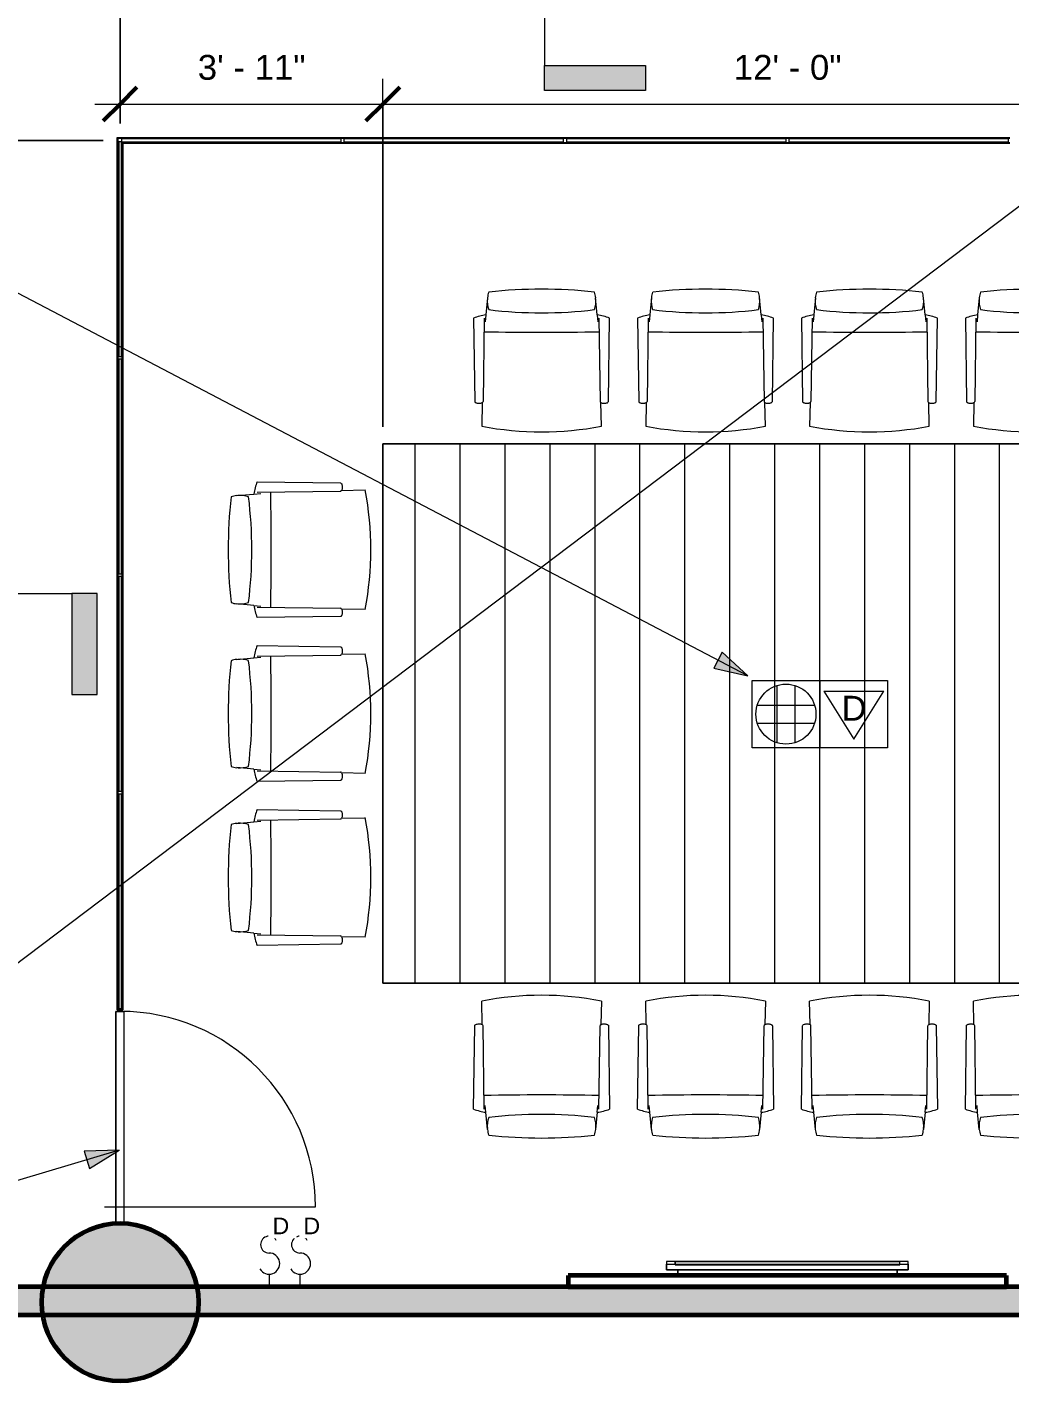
# Model space of a CAD drawing. Header units: inches. Extents: x 1756 to 10721, y -35 to 3002.
# Drawn here: x 1940.9 to 2115.8, y 1299.5 to 1540.4 of the extents above; entities that cross this region are included whole.
import ezdxf

# ---------------------------------------------------------------- set-up
doc = ezdxf.new("R2010")
doc.units = ezdxf.units.IN
doc.header["$MEASUREMENT"] = 0
doc.linetypes.add('Hidden 1_8_', pattern=[0.1875, 0.125, -0.0625])
for name, color, linetype, lineweight in [('A-ANNO-DIMS', 211, 'Continuous', 9), ('A-ANNO-DIMS-48', 211, 'Continuous', 9), ('A-ANNO-NOTE', 131, 'Continuous', 9), ('A-DETL-HDLN', 90, 'Hidden 1_8_', 9), ('A-DOOR', 31, 'Continuous', 18), ('A-GLAZ-CURT', 52, 'Continuous', 18), ('A-GLAZ-CWMG', 51, 'Continuous', 18), ('A-WALL', 113, 'Continuous', 18), ('A-WALL-PATT', 111, 'Continuous', 18), ('G-ANNO-SYMB', 111, 'Continuous', 9), ('G-ANNO-TEXT', 231, 'Continuous', 9), ('I-FURN', 30, 'Continuous', 9), ('I-WALL', 2, 'Continuous', 18), ('Q-CASE', 31, 'Continuous', 9)]:
    doc.layers.add(name, color=color, linetype=linetype, lineweight=lineweight)
doc.styles.add('Arial', font='arial.ttf', dxfattribs={"height": 4.425898})
doc.styles.add('Arial_1', font='arial.ttf', dxfattribs={"height": 2.950599})
doc.dimstyles.new('Linear_-_3_32__Arial', dxfattribs={"dimscale": 12, "dimtxt": 4.5, "dimasz": 0.5, "dimexe": 0.375, "dimexo": 0.25, "dimgap": 0.25, "dimtad": 1, "dimdec": 1, "dimrnd": 0.5, "dimzin": 1, "dimdsep": 46, "dimlunit": 4, "dimtxsty": 'Arial', "dimblk1": 'OBLIQUE', "dimblk2": 'OBLIQUE', "dimsah": 1, "dimcen": 0.09, "dimdle": 0.375, "dimazin": 0, "dimtfac": 1, "dimtdec": 4, "dimtix": 1, "dimtmove": 0, "dimatfit": 3, "dimfxl": 1, "dimtvp": 1, "dimtfill": 1, "dimfrac": 2, "dimtolj": 1, "dimtzin": 0, "dimarcsym": 2})
doc.dimstyles.new('Linear_-_3_32__Arial_1', dxfattribs={"dimscale": 12, "dimtxt": 4.5, "dimasz": 0.5, "dimexe": 0.375, "dimexo": 0.25, "dimgap": 0.25, "dimtad": 1, "dimdec": 1, "dimrnd": 0.5, "dimzin": 1, "dimdsep": 46, "dimlunit": 4, "dimtxsty": 'Arial', "dimblk1": 'OBLIQUE', "dimblk2": 'OBLIQUE', "dimsah": 1, "dimcen": 0.09, "dimdle": 0.375, "dimazin": 0, "dimtfac": 1, "dimtdec": 4, "dimtix": 1, "dimtmove": 0, "dimatfit": 3, "dimfxl": 1, "dimtvp": 1, "dimtfill": 1, "dimfrac": 2, "dimtolj": 1, "dimtzin": 0, "dimarcsym": 2})
doc.dimstyles.new('Linear_-_3_32__Arial_2', dxfattribs={"dimscale": 12, "dimtxt": 4.5, "dimasz": 0.5, "dimexe": 0.375, "dimexo": 0.25, "dimgap": 0.25, "dimtad": 1, "dimdec": 1, "dimrnd": 0.5, "dimzin": 1, "dimdsep": 46, "dimlunit": 4, "dimtxsty": 'Arial', "dimblk1": 'OBLIQUE', "dimblk2": 'OBLIQUE', "dimsah": 1, "dimcen": 0.09, "dimdle": 0.375, "dimazin": 0, "dimtfac": 1, "dimtdec": 4, "dimtix": 1, "dimtmove": 0, "dimatfit": 3, "dimfxl": 1, "dimtvp": 1, "dimtfill": 1, "dimfrac": 2, "dimtolj": 1, "dimtzin": 0, "dimarcsym": 2})

# ---------------------------------------------------------------- blocks, each defined once
blk = doc.blocks.new('Frameless Glass Panel - one-428253-Floor Plan')
at = {"layer": 'A-GLAZ-CURT'}
for p, q in [((19.54, 0.25), (-19.54, 0.25)), ((-19.54, 0.25), (-19.54, -0.25)), ((19.54, -0.25), (19.54, 0.25)), ((-19.54, -0.25), (19.54, -0.25))]:
    blk.add_line(p, q, dxfattribs=at)
at = {"layer": 'A-GLAZ-CURT', "lineweight": 9}
for p, q in [((-19.54, 0.25), (-19.54, 0.25)), ((19.54, 0.25), (19.54, 0.25)), ((-19.54, -0.25), (-19.54, -0.25)), ((19.54, -0.25), (19.54, -0.25))]:
    blk.add_line(p, q, dxfattribs=at)
blk = doc.blocks.new('Frameless Glass Panel - one-428302-Floor Plan')
at = {"layer": 'A-GLAZ-CURT'}
for p, q in [((19.09, 0.25), (-19.09, 0.25)), ((-19.09, 0.25), (-19.09, -0.25)), ((19.09, -0.25), (19.09, 0.25)), ((-19.09, -0.25), (19.09, -0.25))]:
    blk.add_line(p, q, dxfattribs=at)
at = {"layer": 'A-GLAZ-CURT', "lineweight": 9}
for p, q in [((-19.09, 0.25), (-19.09, 0.25)), ((19.09, 0.25), (19.09, 0.25)), ((-19.09, -0.25), (-19.09, -0.25)), ((19.09, -0.25), (19.09, -0.25))]:
    blk.add_line(p, q, dxfattribs=at)
blk = doc.blocks.new('Door - Frameless Glass Panel - one-428303-Floor Plan')
at = {"layer": 'A-DOOR'}
for p, q in [((-16, 2.75), (-16, -34.75)), ((-18.75, 0.75), (-18.75, 0.75)), ((-18.75, 0.75), (-18.75, -0.75)), ((-18.75, -0.75), (-18.75, 0.75)), ((18.75, 0.75), (-18.75, 0.75)), ((-18.75, 0.75), (18.75, 0.75)), ((-18.75, 0.75), (-18.75, 0.75)), ((-18.75, 0.75), (-18.75, -0.75)), ((-18.75, -0.75), (-18.75, 0.75)), ((18.75, 0.75), (-18.75, 0.75)), ((-18.75, 0.75), (18.75, 0.75)), ((18.75, 0.75), (18.75, -0.75)), ((18.75, -0.75), (18.75, 0.75)), ((18.75, 0.75), (18.75, 0.75)), ((18.75, 0.75), (18.75, -0.75)), ((18.75, -0.75), (18.75, 0.75)), ((18.75, 0.75), (18.75, 0.75)), ((-18.75, -0.75), (-18.75, -0.75)), ((-18.75, -0.75), (18.75, -0.75)), ((-18.75, -0.75), (18.75, -0.75)), ((-18.75, -0.75), (-18.75, -0.75)), ((-18.75, -0.75), (18.75, -0.75)), ((-18.75, -0.75), (18.75, -0.75)), ((18.75, -0.75), (18.75, -0.75)), ((18.75, -0.75), (18.75, -0.75))]:
    blk.add_line(p, q, dxfattribs=at)
blk.add_arc((-16, 0), 34.75, 270, 0, dxfattribs=at)
blk = doc.blocks.new('Casework 1 - Casework 1-376403-Floor Plan')
at = {"layer": 'Q-CASE'}
h = blk.add_hatch(dxfattribs=at)
h.set_pattern_fill('FP_1', color=256, style=0, pattern_type=2)
h.set_pattern_definition([(90, (2, -2.25), (-8, 5e-16), [])])
h.paths.add_polyline_path([(2004.25, 1370.22), (2004.25, 1466.22), (2148.25, 1466.22), (2148.25, 1370.22)], flags=0)
for p, q in [((2148.25, 1466.22), (2004.25, 1466.22)), ((2004.25, 1466.22), (2004.25, 1370.22)), ((2004.25, 1370.22), (2004.25, 1466.22)), ((2004.25, 1466.22), (2148.25, 1466.22)), ((2004.25, 1466.22), (2004.25, 1466.22)), ((2148.25, 1370.22), (2148.25, 1466.22)), ((2148.25, 1466.22), (2148.25, 1370.22)), ((2148.25, 1466.22), (2148.25, 1466.22)), ((2004.25, 1370.22), (2148.25, 1370.22)), ((2148.25, 1370.22), (2004.25, 1370.22)), ((2004.25, 1370.22), (2004.25, 1370.22)), ((2148.25, 1370.22), (2148.25, 1370.22))]:
    blk.add_line(p, q, dxfattribs=at)
blk = doc.blocks.new('Haworth_Chair_s_con-Swivel - Swivel Chair-380145-Floor Plan')
at = {"layer": 'I-FURN'}
for p, q in [((-5.12, 17.75), (-5.41, 14.68)), ((14.41, 14.68), (14.12, 17.75)), ((-5.41, 14.68), (-5.52, 13.47)), ((14.41, 14.68), (14.52, 13.47)), ((-7.59, 14.13), (-7.39, -0.72)), ((-5.71, 14.13), (-5.91, -0.72)), ((14.71, 14.13), (14.91, -0.72)), ((16.39, -0.72), (16.59, 14.13)), ((-6.06, -0.91), (-6.14, -5.1)), ((15.15, -5.1), (15.06, -0.92))]:
    blk.add_line(p, q, dxfattribs=at)
for centre, radius, start, end in [((-0.12, 17.19), 5.04, 175.7159, 197.9267), ((-0.12, 17.19), 5.04, 161.8436, 173.6194), ((4.5, -66.94), 86.21, 83.7379, 96.2621), ((9.12, 17.19), 5.04, 6.3806, 18.1564), ((9.12, 17.19), 5.04, 342.0733, 4.2841), ((-3.95, 4.36), 10.43, 98.0615, 110.4198), ((4.5, 91.63), 76.57, 262.9413, 277.0587), ((12.95, 4.36), 10.43, 69.5802, 81.9385), ((4.5, 549.32), 537.71, 268.9084, 271.0913), ((4.5, 49.55), 55.68, 258.978, 281.022)]:
    blk.add_arc(centre, radius, start, end, dxfattribs=at)
for centre, start_param, end_param in [((-6.65, -0.72), 5.626442, 6.277467), ((-6.65, -0.72), 6.10915, 6.277467), ((15.65, -0.72), 3.147311, 3.801887)]:
    blk.add_ellipse(centre, major_axis=(0.739, 0), ratio=0.427808, start_param=start_param, end_param=end_param, dxfattribs=at)
for points, knots in [([(-7.39, -0.72), (-7.39, -0.74), (-7.38, -0.78), (-7.34, -0.84), (-7.27, -0.89), (-7.15, -0.96), (-6.96, -1.02), (-6.68, -1.04), (-6.42, -1.03), (-6.21, -0.98), (-6.11, -0.94), (-6.06, -0.91)], [0, 0, 0, 0, 0.076923, 0.153846, 0.230769, 0.307692, 0.461538, 0.615385, 0.769231, 0.884615, 1, 1, 1, 1]), ([(15.06, -0.92), (15.12, -0.95), (15.26, -1), (15.54, -1.04), (15.82, -1.04), (16.1, -0.98), (16.33, -0.87), (16.39, -0.77), (16.39, -0.72)], [0, 0, 0, 0, 0.153846, 0.307692, 0.461538, 0.615385, 0.807692, 1, 1, 1, 1])]:
    blk.add_open_spline(points, degree=3, knots=knots, dxfattribs=at)
blk = doc.blocks.new('Haworth_Chair_s_con-Swivel - Swivel Chair-380791-Floor Plan')
at = {"layer": 'I-FURN'}
for p, q in [((-6.06, 0.91), (-6.14, 5.1)), ((15.15, 5.1), (15.06, 0.92)), ((-7.59, -14.13), (-7.39, 0.72)), ((-5.71, -14.13), (-5.91, 0.72)), ((14.71, -14.13), (14.91, 0.72)), ((16.39, 0.72), (16.59, -14.13)), ((-5.41, -14.68), (-5.52, -13.47)), ((14.41, -14.68), (14.52, -13.47)), ((-5.12, -17.75), (-5.41, -14.68)), ((14.41, -14.68), (14.12, -17.75))]:
    blk.add_line(p, q, dxfattribs=at)
for centre, radius, start, end in [((4.5, -49.55), 55.68, 78.978, 101.022), ((4.5, -549.32), 537.71, 88.9087, 91.0916), ((-3.95, -4.36), 10.43, 249.5802, 261.9385), ((12.95, -4.36), 10.43, 278.0615, 290.4198), ((-0.12, -17.19), 5.04, 162.0733, 184.2841), ((4.5, -91.63), 76.57, 82.9413, 97.0587), ((9.12, -17.19), 5.04, 355.7159, 17.9267), ((-0.12, -17.19), 5.04, 186.3806, 198.1564), ((4.5, 66.94), 86.21, 263.7379, 276.2621), ((9.12, -17.19), 5.04, 341.8436, 353.6194)]:
    blk.add_arc(centre, radius, start, end, dxfattribs=at)
for centre, start_param, end_param in [((-6.65, 0.72), 0.005718, 0.656743), ((-6.65, 0.72), 0.005718, 0.174035), ((15.65, 0.72), 2.481298, 3.135875)]:
    blk.add_ellipse(centre, major_axis=(0.739, 0), ratio=0.427808, start_param=start_param, end_param=end_param, dxfattribs=at)
for points, knots in [([(-7.39, 0.72), (-7.39, 0.77), (-7.33, 0.87), (-7.1, 0.98), (-6.82, 1.04), (-6.53, 1.04), (-6.26, 1), (-6.12, 0.95), (-6.06, 0.91)], [-1, -1, -1, -1, -0.807692, -0.615385, -0.461538, -0.307692, -0.153846, 0, 0, 0, 0]), ([(15.06, 0.92), (15.11, 0.94), (15.21, 0.98), (15.42, 1.03), (15.68, 1.04), (15.96, 1.02), (16.15, 0.96), (16.27, 0.89), (16.34, 0.84), (16.38, 0.78), (16.39, 0.74), (16.39, 0.72)], [-1, -1, -1, -1, -0.884615, -0.769231, -0.615385, -0.461538, -0.307692, -0.230769, -0.153846, -0.076923, 0, 0, 0, 0])]:
    blk.add_open_spline(points, degree=3, knots=knots, dxfattribs=at)
blk = doc.blocks.new('Walls 2 - Walls 1-381805-Floor Plan')
at = {"layer": 'A-WALL'}
h = blk.add_hatch(color=8, dxfattribs=at)
edge = h.paths.add_edge_path(flags=0)
edge.add_arc((1957.5, 1313.47), 14, 0, 180)
edge.add_arc((1957.5, 1313.47), 14, 180, 360)
at = {"layer": 'A-WALL', "lineweight": 60}
for start, end in [(0, 180), (180, 360)]:
    blk.add_arc((1957.5, 1313.47), 14, start, end, dxfattribs=at)
blk = doc.blocks.new('Television-Plasma - one-394688-Floor Plan')
at = {"layer": 'I-FURN'}
for p, q in [((-17.25, 0), (-17.25, 0)), ((-17.25, 0), (-17.25, -1)), ((-17.25, -1), (-17.25, 0)), ((-17.25, 0), (21.75, 0)), ((21.75, 0), (-17.25, 0)), ((21.75, 0), (21.75, -1)), ((21.75, -1), (21.75, 0)), ((21.75, 0), (21.75, 0)), ((23.75, -1), (-19.25, -1)), ((-19.25, -1), (-19.25, -2.5)), ((-19.25, -1), (23.75, -1)), ((-19.25, -2), (-19.25, -1)), ((-19.25, -1), (-19.25, -1)), ((23.75, -2), (-19.25, -2)), ((-19.25, -2), (-19.25, -2)), ((-19.25, -2), (-19.25, -2.5)), ((23.75, -2), (-19.25, -2)), ((22.25, -1.92), (-17.75, -1.92)), ((-17.75, -1.92), (-17.75, -1.92)), ((-17.75, -1.92), (22.25, -1.92)), ((-17.75, -1.92), (-17.75, -2.5)), ((-17.75, -1.92), (-17.75, -2.5)), ((-17.25, -1), (-17.25, -1)), ((21.75, -1), (-17.25, -1)), ((21.75, -1), (-17.25, -1)), ((21.75, -1), (21.75, -1)), ((22.25, -1.92), (22.25, -1.92)), ((22.25, -2.5), (22.25, -1.92)), ((22.25, -1.92), (22.25, -2.5)), ((23.75, -2.5), (23.75, -1)), ((23.75, -1), (23.75, -2)), ((23.75, -1), (23.75, -1)), ((23.75, -2.5), (23.75, -2)), ((23.75, -2), (23.75, -2)), ((-19.25, -2.5), (23.75, -2.5)), ((-19.25, -2.5), (-19.25, -2.5)), ((-19.25, -2.5), (23.75, -2.5)), ((22.25, -2.5), (-17.75, -2.5)), ((-17.75, -2.5), (-17.75, -2.5)), ((-17.75, -2.5), (22.25, -2.5)), ((22.25, -2.5), (22.25, -2.5)), ((23.75, -2.5), (23.75, -2.5))]:
    blk.add_line(p, q, dxfattribs=at)
blk = doc.blocks.new('Rectangular Mullion - Base Channel-428250-Floor Plan')
at = {"layer": 'A-GLAZ-CWMG', "lineweight": 9}
for p, q in [((2115.83, 1520.72), (2155.42, 1520.72)), ((2115.83, 1520.72), (2155.42, 1520.72)), ((2115.83, 1520.59), (2155.42, 1520.59)), ((2115.83, 1520.59), (2155.42, 1520.59)), ((2115.83, 1519.84), (2155.42, 1519.84)), ((2115.83, 1519.84), (2155.42, 1519.84)), ((2155.42, 1519.72), (2115.83, 1519.72)), ((2115.83, 1519.72), (2155.42, 1519.72))]:
    blk.add_line(p, q, dxfattribs=at)
blk = doc.blocks.new('Rectangular Mullion - Base Channel-428296-Floor Plan')
at = {"layer": 'A-GLAZ-CWMG', "lineweight": 9}
for p, q in [((1957, 1520.72), (1997.08, 1520.72)), ((1957, 1520.72), (1957, 1520.72)), ((1957, 1520.72), (1997.08, 1520.72)), ((1957.13, 1520.59), (1997.08, 1520.59)), ((1957.13, 1520.59), (1957.13, 1520.59)), ((1957.13, 1520.59), (1997.08, 1520.59)), ((1957.88, 1519.84), (1997.08, 1519.84)), ((1957.88, 1519.84), (1957.88, 1519.84)), ((1957.88, 1519.84), (1997.08, 1519.84)), ((1997.08, 1519.72), (1958, 1519.72)), ((1958, 1519.72), (1997.08, 1519.72)), ((1958, 1519.72), (1958, 1519.72))]:
    blk.add_line(p, q, dxfattribs=at)
blk = doc.blocks.new('Rectangular Mullion - Base Channel-428297-Floor Plan')
at = {"layer": 'A-GLAZ-CWMG', "lineweight": 9}
for p, q in [((1957, 1520.72), (1957, 1520.72)), ((1957, 1481.53), (1957, 1520.72)), ((1957, 1481.53), (1957, 1520.72)), ((1957.13, 1520.59), (1957.13, 1520.59)), ((1957.13, 1481.53), (1957.13, 1520.59)), ((1957.13, 1481.53), (1957.13, 1520.59)), ((1957.88, 1519.84), (1957.88, 1519.84)), ((1957.88, 1481.53), (1957.88, 1519.84)), ((1957.88, 1481.53), (1957.88, 1519.84)), ((1958, 1519.72), (1958, 1481.53)), ((1958, 1519.72), (1958, 1519.72)), ((1958, 1481.53), (1958, 1519.72))]:
    blk.add_line(p, q, dxfattribs=at)
blk = doc.blocks.new('Rectangular Mullion - Base Channel-428300-Floor Plan')
at = {"layer": 'A-GLAZ-CWMG', "lineweight": 9}
for p, q in [((1957, 1442.84), (1957, 1481.53)), ((1957, 1442.84), (1957, 1481.53)), ((1957.13, 1442.84), (1957.13, 1481.53)), ((1957.13, 1442.84), (1957.13, 1481.53)), ((1957.88, 1442.84), (1957.88, 1481.53)), ((1957.88, 1442.84), (1957.88, 1481.53)), ((1958, 1481.53), (1958, 1442.84)), ((1958, 1442.84), (1958, 1481.53))]:
    blk.add_line(p, q, dxfattribs=at)
blk = doc.blocks.new('Rectangular Mullion - Base Channel-428301-Floor Plan')
at = {"layer": 'A-GLAZ-CWMG', "lineweight": 9}
for p, q in [((1957, 1365.47), (1957, 1404.15)), ((1957, 1365.47), (1957, 1404.15)), ((1957.13, 1365.47), (1957.13, 1404.15)), ((1957.13, 1365.47), (1957.13, 1404.15)), ((1957.88, 1365.47), (1957.88, 1404.15)), ((1957.88, 1365.47), (1957.88, 1404.15)), ((1958, 1404.15), (1958, 1365.47)), ((1958, 1365.47), (1958, 1404.15)), ((1957.13, 1365.47), (1957, 1365.47)), ((1957, 1365.47), (1957, 1365.47)), ((1957, 1365.47), (1958, 1365.47)), ((1957.88, 1365.47), (1957.13, 1365.47)), ((1957.13, 1365.47), (1957.13, 1365.47)), ((1958, 1365.47), (1957.88, 1365.47)), ((1957.88, 1365.47), (1957.88, 1365.47)), ((1958, 1365.47), (1958, 1365.47))]:
    blk.add_line(p, q, dxfattribs=at)
blk = doc.blocks.new('Walls 3 - Walls 3-412709-Floor Plan')
at = {"layer": 'A-WALL', "lineweight": 60}
for p, q in [((2156.88, 1318.22), (2078.88, 1318.22)), ((2078.88, 1318.22), (2078.88, 1316.22)), ((2156.88, 1316.22), (2156.88, 1318.22)), ((2078.88, 1316.22), (2156.88, 1316.22))]:
    blk.add_line(p, q, dxfattribs=at)
at = {"layer": 'A-WALL'}
for p, q in [((2078.88, 1318.22), (2078.88, 1318.22)), ((2156.88, 1318.22), (2156.88, 1318.22)), ((2078.88, 1316.22), (2078.88, 1316.22)), ((2156.88, 1316.22), (2156.88, 1316.22))]:
    blk.add_line(p, q, dxfattribs=at)
blk = doc.blocks.new('DIMBLOCK1-Floor Plan')
at = {"layer": 'A-ANNO-DIMS-48'}
for p, q in [((1957.5, 1523.22), (1957.5, 1577.85)), ((1953, 1573.35), (2199.5, 1573.35)), ((1957.5, 1573.35), (1957.5, 1523.22)), ((2195, 1574.59), (2195, 1568.85)), ((2195, 1573.35), (2195, 1574.59))]:
    blk.add_line(p, q, dxfattribs=at)
at = {"layer": 'A-ANNO-DIMS-48', "lineweight": 50}
for p, q in [((1957.5, 1573.35), (1960.5, 1576.35)), ((2195, 1573.35), (2198, 1576.35)), ((1957.5, 1573.35), (1954.5, 1570.35)), ((2195, 1573.35), (2192, 1570.35))]:
    blk.add_line(p, q, dxfattribs=at)
at = {"layer": 'A-ANNO-DIMS-48', "color": 0, "char_height": 4.4259, "attachment_point": 1, "line_spacing_factor": 0.938532, "style": 'Arial', "bg_fill": 3, "box_fill_scale": 1.25, "bg_fill_color": 0, "bg_fill_transparency": 0}
for s, insert, width in [('19\' - 9 1/2"', (2061.57, 1582.09), 35.2246), ('(COORDINATE DIMENSION WITH A.C.T. GIRD)', (2008.44, 1569.17), 162.7477)]:
    blk.add_mtext(s, dxfattribs=dict(at, insert=insert, width=width))
blk = doc.blocks.new('_Oblique')
at = {"color": 0, "linetype": 'ByBlock', "lineweight": -2}
blk.add_line((-0.5, -0.5), (0.5, 0.5), dxfattribs=at)
blk = doc.blocks.new('DIMBLOCK2-Floor Plan')
at = {"layer": 'A-ANNO-DIMS-48', "lineweight": 50}
for p, q in [((1850.46, 1520.22), (1847.46, 1523.22)), ((1850.46, 1520.22), (1853.46, 1517.22)), ((1850.46, 1316.22), (1847.46, 1319.22)), ((1850.46, 1316.22), (1853.46, 1313.22))]:
    blk.add_line(p, q, dxfattribs=at)
at = {"layer": 'A-ANNO-DIMS-48'}
for p, q in [((1850.46, 1524.72), (1850.46, 1311.72)), ((1954.5, 1520.22), (1845.96, 1520.22)), ((1850.46, 1520.22), (1954.5, 1520.22)), ((1851.7, 1316.22), (1845.96, 1316.22)), ((1850.46, 1316.22), (1863, 1316.22))]:
    blk.add_line(p, q, dxfattribs=at)
at = {"layer": 'A-ANNO-DIMS-48', "color": 0, "attachment_point": 1, "rotation": 90, "line_spacing_factor": 0.938532, "style": 'Arial', "bg_fill": 3, "box_fill_scale": 1.25, "bg_fill_color": 0, "bg_fill_transparency": 0}
for s, insert, char_height, width in [('(COORDINATE DIMENSION WITH A.C.T. GIRD)', (1854.64, 1350.41), 4.4259, 162.7477), ('17\' - 0"', (1841.72, 1408.66), 4.426, 22.9292)]:
    blk.add_mtext(s, dxfattribs=dict(at, insert=insert, char_height=char_height, width=width))
blk = doc.blocks.new('DIMBLOCK3-Floor Plan')
at = {"layer": 'A-ANNO-DIMS-48'}
for p, q in [((1957.5, 1523.22), (1957.5, 1531.19)), ((2004.25, 1469.22), (2004.25, 1531.19)), ((1953, 1526.69), (2004.25, 1526.69)), ((1957.5, 1526.69), (1957.5, 1523.22)), ((2004.25, 1526.69), (2004.25, 1469.22))]:
    blk.add_line(p, q, dxfattribs=at)
at = {"layer": 'A-ANNO-DIMS-48', "lineweight": 50}
for p, q in [((1957.5, 1526.69), (1960.5, 1529.69)), ((2004.25, 1526.69), (2007.25, 1529.69)), ((1957.5, 1526.69), (1954.5, 1523.69)), ((2004.25, 1526.69), (2001.25, 1523.69))]:
    blk.add_line(p, q, dxfattribs=at)
at = {"layer": 'A-ANNO-DIMS-48', "color": 0, "insert": (1971.32, 1535.43), "char_height": 4.426, "width": 22.9292, "attachment_point": 1, "line_spacing_factor": 0.938532, "style": 'Arial', "bg_fill": 3, "box_fill_scale": 1.25, "bg_fill_color": 0, "bg_fill_transparency": 0}
blk.add_mtext('3\' - 11"', dxfattribs=at)
blk = doc.blocks.new('DIMBLOCK4-Floor Plan')
at = {"layer": 'A-ANNO-DIMS-48'}
for p, q in [((2004.25, 1469.22), (2004.25, 1531.19)), ((2148.25, 1469.22), (2148.25, 1531.19)), ((2004.25, 1526.69), (2148.25, 1526.69)), ((2004.25, 1526.69), (2004.25, 1469.22)), ((2148.25, 1526.69), (2148.25, 1469.22))]:
    blk.add_line(p, q, dxfattribs=at)
at = {"layer": 'A-ANNO-DIMS-48', "lineweight": 50}
for p, q in [((2004.25, 1526.69), (2007.25, 1529.69)), ((2148.25, 1526.69), (2151.25, 1529.69)), ((2004.25, 1526.69), (2001.25, 1523.69)), ((2148.25, 1526.69), (2145.25, 1523.69))]:
    blk.add_line(p, q, dxfattribs=at)
at = {"layer": 'A-ANNO-DIMS-48', "color": 0, "insert": (2066.7, 1535.43), "char_height": 4.426, "width": 22.9292, "attachment_point": 1, "line_spacing_factor": 0.938532, "style": 'Arial', "bg_fill": 3, "box_fill_scale": 1.25, "bg_fill_color": 0, "bg_fill_transparency": 0}
blk.add_mtext('12\' - 0"', dxfattribs=at)
blk = doc.blocks.new('Section - 3_32_ x 3_8_-54337-Floor Plan')
at = {"layer": 'G-ANNO-SYMB'}
blk.add_hatch(color=256, dxfattribs=at).paths.add_polyline_path([(0, 0.375), (0, 0), (-0.09375, 0), (-0.09375, 0.375)], flags=0)
for p, q in [((0, 0.375), (-0.09375, 0.375)), ((-0.09375, 0.375), (-0.09375, 0)), ((0, 0), (0, 0.375)), ((-0.09375, 0), (0, 0))]:
    blk.add_line(p, q, dxfattribs=at)

msp = doc.modelspace()

# ---------------------------------------------------------------- hatches: boundary and pattern name
at = {"layer": 'A-WALL-PATT', "lineweight": 9}
msp.add_hatch(color=253, dxfattribs=at).paths.add_polyline_path([(2234.4, 1316.22), (2234.4, 1311.22), (1866, 1311.22), (1866, 1316.22)], flags=0)
at = {"layer": 'G-ANNO-TEXT'}
msp.add_hatch(color=145, dxfattribs=at).paths.add_polyline_path([(2069.2, 1424.96), (2064.63, 1429.17), (2063.14, 1426.32)], flags=0)

# ---------------------------------------------------------------- linework, layer by layer
at = {"layer": 'A-ANNO-NOTE'}
for p, q in [((2069.98, 1424.12), (2081.98, 1424.12)), ((2069.98, 1412.12), (2069.98, 1424.12)), ((2081.98, 1424.12), (2081.98, 1412.12)), ((2082.06, 1424.12), (2094.06, 1424.12)), ((2082.06, 1412.12), (2082.06, 1424.12)), ((2094.06, 1424.12), (2094.06, 1412.12)), ((2074.36, 1423.21), (2074.36, 1413.02)), ((2077.59, 1423.21), (2077.59, 1413.02)), ((2082.73, 1422.2), (2088.06, 1413.68)), ((2082.73, 1422.2), (2093.38, 1422.2)), ((2088.06, 1413.68), (2093.38, 1422.2)), ((2070.88, 1419.73), (2081.07, 1419.73)), ((2070.88, 1416.5), (2081.07, 1416.5)), ((2081.98, 1412.12), (2069.98, 1412.12)), ((2094.06, 1412.12), (2082.06, 1412.12)), ((1984, 1318.47), (1984, 1316.64)), ((1989.5, 1318.47), (1989.5, 1316.64))]:
    msp.add_line(p, q, dxfattribs=at)
msp.add_circle((2075.98, 1418.12), 5.34, dxfattribs=at)
for centre, radius, start, end in [((1984, 1323.72), 1.5, 30, 270), ((1989.5, 1323.72), 1.5, 30, 270), ((1984.02, 1320.34), 1.88, 210, 90.7739), ((1989.52, 1320.34), 1.88, 210, 90.7739)]:
    msp.add_arc(centre, radius, start, end, dxfattribs=at)
at = {"layer": 'A-DETL-HDLN'}
msp.add_line((2090.83, 1466.22), (2061.67, 1466.22), dxfattribs=at)
at = {"layer": 'G-ANNO-TEXT', "color": 145}
for p, q in [((2069.2, 1424.96), (1868.44, 1530.14)), ((2064.63, 1429.17), (2063.14, 1426.32)), ((2069.2, 1424.96), (2064.63, 1429.17)), ((2063.14, 1426.32), (2069.2, 1424.96))]:
    msp.add_line(p, q, dxfattribs=at)
at = {"layer": 'I-WALL', "lineweight": 60}
for p, q in [((2234.4, 1316.22), (1866, 1316.22)), ((1866, 1311.22), (2234.4, 1311.22))]:
    msp.add_line(p, q, dxfattribs=at)

# ---------------------------------------------------------------- block references
at = {"layer": 'A-DOOR', "rotation": 89.9999999999993}
msp.add_blockref('Door - Frameless Glass Panel - one-428303-Floor Plan', (1957.5, 1346.47), dxfattribs=at)
at = {"layer": 'A-GLAZ-CURT', "lineweight": 9}
for name, p, rotation in [('Frameless Glass Panel - one-428253-Floor Plan', (1977.29, 1520.22), 180), ('Frameless Glass Panel - one-428253-Floor Plan', (2016.88, 1520.22), 180), ('Frameless Glass Panel - one-428253-Floor Plan', (2056.46, 1520.22), 180), ('Frameless Glass Panel - one-428253-Floor Plan', (2096.04, 1520.22), 180), ('Frameless Glass Panel - one-428302-Floor Plan', (1957.5, 1500.87), 269.9999999999993), ('Frameless Glass Panel - one-428302-Floor Plan', (1957.5, 1462.19), 269.9999999999993), ('Frameless Glass Panel - one-428302-Floor Plan', (1957.5, 1423.5), 269.9999999999993), ('Frameless Glass Panel - one-428302-Floor Plan', (1957.5, 1384.81), 269.9999999999993)]:
    msp.add_blockref(name, p, dxfattribs=dict(at, rotation=rotation))
at = {"layer": 'A-GLAZ-CWMG', "lineweight": 9}
for name, p in [('Rectangular Mullion - Base Channel-428296-Floor Plan', (0, 0)), ('Rectangular Mullion - Base Channel-428297-Floor Plan', (0, 0)), ('Rectangular Mullion - Base Channel-428250-Floor Plan', (-118.75, 0)), ('Rectangular Mullion - Base Channel-428250-Floor Plan', (-79.17, 0)), ('Rectangular Mullion - Base Channel-428250-Floor Plan', (-39.58, 0)), ('Rectangular Mullion - Base Channel-428300-Floor Plan', (0, 0)), ('Rectangular Mullion - Base Channel-428300-Floor Plan', (0, -38.69)), ('Rectangular Mullion - Base Channel-428301-Floor Plan', (0, 0))]:
    msp.add_blockref(name, p, dxfattribs=at)
at = {"layer": 'A-WALL', "lineweight": 60}
msp.add_blockref('Walls 2 - Walls 1-381805-Floor Plan', (0, 0), dxfattribs=at)
at = {"layer": 'A-WALL'}
msp.add_blockref('Walls 3 - Walls 3-412709-Floor Plan', (-41.63, 0), dxfattribs=at)
at = {"layer": 'I-FURN'}
for name, p in [('Haworth_Chair_s_con-Swivel - Swivel Chair-380145-Floor Plan', (2028, 1474.47)), ('Haworth_Chair_s_con-Swivel - Swivel Chair-380145-Floor Plan', (2057.17, 1474.47)), ('Haworth_Chair_s_con-Swivel - Swivel Chair-380145-Floor Plan', (2086.33, 1474.47)), ('Haworth_Chair_s_con-Swivel - Swivel Chair-380145-Floor Plan', (2115.5, 1474.47)), ('Haworth_Chair_s_con-Swivel - Swivel Chair-380791-Floor Plan', (2028, 1361.96)), ('Haworth_Chair_s_con-Swivel - Swivel Chair-380791-Floor Plan', (2057.17, 1361.96)), ('Haworth_Chair_s_con-Swivel - Swivel Chair-380791-Floor Plan', (2086.33, 1361.96)), ('Haworth_Chair_s_con-Swivel - Swivel Chair-380791-Floor Plan', (2115.5, 1361.96))]:
    msp.add_blockref(name, p, dxfattribs=at)
for name, p, rotation in [('Haworth_Chair_s_con-Swivel - Swivel Chair-380791-Floor Plan', (1996, 1451.88), 269.9999999999993), ('Haworth_Chair_s_con-Swivel - Swivel Chair-380791-Floor Plan', (1996, 1422.72), 269.9999999999993), ('Haworth_Chair_s_con-Swivel - Swivel Chair-380791-Floor Plan', (1996, 1393.55), 269.9999999999993), ('Television-Plasma - one-394688-Floor Plan', (2078.5, 1318.22), 180)]:
    msp.add_blockref(name, p, dxfattribs=dict(at, rotation=rotation))
at = {"layer": 'Q-CASE'}
msp.add_blockref('Casework 1 - Casework 1-376403-Floor Plan', (0, 0), dxfattribs=at)

# ---------------------------------------------------------------- texts
at = {"layer": 'A-ANNO-NOTE', "insert": (2085.85, 1421.38), "char_height": 4.43, "width": 5.292, "attachment_point": 1, "line_spacing_factor": 0.938532, "style": 'Arial'}
msp.add_mtext('D', dxfattribs=at)

# ---------------------------------------------------------------- next in the draw order: texts
at = {"layer": 'A-ANNO-NOTE', "insert": (1990.12, 1328.52), "char_height": 2.95, "width": 3.528, "attachment_point": 1, "line_spacing_factor": 0.938532, "style": 'Arial_1', "bg_fill": 3, "box_fill_scale": 1.25, "bg_fill_color": 0, "bg_fill_transparency": 0}
msp.add_mtext('D', dxfattribs=at)

# ---------------------------------------------------------------- next in the draw order: dimensions: what is measured, and where the dimension line sits
at = {"layer": 'A-ANNO-DIMS'}
dim = msp.add_linear_dim(base=(2195, 1573.35), p1=(1957.5, 1520.22), p2=(2195, 1577.59), text='<>\\X(COORDINATE DIMENSION WITH A.C.T. GIRD)', dimstyle='Linear_-_3_32__Arial', override={"dimpost": '<>', "dimfxl": 244.332072}, dxfattribs=at)
dim.commit()
dim.dimension.update_dxf_attribs({"geometry": 'DIMBLOCK1-Floor Plan', "text_midpoint": (2076.25, 1573.35)})

# ---------------------------------------------------------------- next in the draw order: texts
at = {"layer": 'A-ANNO-NOTE', "insert": (1984.62, 1328.52), "char_height": 2.95, "width": 3.528, "attachment_point": 1, "line_spacing_factor": 0.938532, "style": 'Arial_1', "bg_fill": 3, "box_fill_scale": 1.25, "bg_fill_color": 0, "bg_fill_transparency": 0}
msp.add_mtext('D', dxfattribs=at)

# ---------------------------------------------------------------- next in the draw order: dimensions: what is measured, and where the dimension line sits
at = {"layer": 'A-ANNO-DIMS'}
dim = msp.add_linear_dim(base=(1850.46, 1316.22), p1=(1957.5, 1520.22), p2=(1854.7, 1316.22), angle=90, text='<>\\X(COORDINATE DIMENSION WITH A.C.T. GIRD)', dimstyle='Linear_-_3_32__Arial_1', override={"dimpost": '<>', "dimfxl": 228.435776}, dxfattribs=at)
dim.commit()
dim.dimension.update_dxf_attribs({"geometry": 'DIMBLOCK2-Floor Plan', "text_midpoint": (1850.46, 1418.22)})

# ---------------------------------------------------------------- next in the draw order: hatches: boundary and pattern name
at = {"layer": 'G-ANNO-TEXT'}
msp.add_hatch(color=145, dxfattribs=at).paths.add_polyline_path([(1957.34, 1340.52), (1951.13, 1340.35), (1952.05, 1337.26)], flags=0)

# ---------------------------------------------------------------- next in the draw order: linework, layer by layer
at = {"layer": 'G-ANNO-SYMB'}
msp.add_line((1927.47, 1439.59), (1948.9, 1439.59), dxfattribs=at)
at = {"layer": 'G-ANNO-TEXT', "color": 145}
for p, q in [((1957.34, 1340.52), (1854.74, 1309.9)), ((1957.34, 1340.52), (1951.13, 1340.35)), ((1951.13, 1340.35), (1952.05, 1337.26)), ((1952.05, 1337.26), (1957.34, 1340.52))]:
    msp.add_line(p, q, dxfattribs=at)

# ---------------------------------------------------------------- next in the draw order: block references
at = {"layer": 'G-ANNO-SYMB', "xscale": 47.99999999999997, "yscale": 47.99999999999997, "zscale": 47.99999999999997, "rotation": 180}
msp.add_blockref('Section - 3_32_ x 3_8_-54337-Floor Plan', (1948.9, 1439.59), dxfattribs=at)

# ---------------------------------------------------------------- next in the draw order: dimensions: what is measured, and where the dimension line sits
at = {"layer": 'A-ANNO-DIMS'}
dim = msp.add_linear_dim(base=(2004.25, 1526.68722223), p1=(1957.5, 1520.21822439), p2=(2004.25, 1466.21822439), dimstyle='Linear_-_3_32__Arial_1', override={"dimpost": '<>', "dimfxl": 71.425223}, dxfattribs=at)
dim.commit()
dim.dimension.update_dxf_attribs({"geometry": 'DIMBLOCK3-Floor Plan', "text_midpoint": (1980.875, 1531.94847582)})

# ---------------------------------------------------------------- next in the draw order: dimensions: what is measured, and where the dimension line sits
dim = msp.add_linear_dim(base=(2148.25, 1526.69), p1=(2004.25, 1466.22), p2=(2148.25, 1466.22), dimstyle='Linear_-_3_32__Arial_2', override={"dimpost": '<>', "dimfxl": 144}, dxfattribs=at)
dim.commit()
dim.dimension.update_dxf_attribs({"geometry": 'DIMBLOCK4-Floor Plan', "text_midpoint": (2076.25, 1531.95)})

# ---------------------------------------------------------------- next in the draw order: linework, layer by layer
at = {"layer": 'G-ANNO-SYMB'}
msp.add_line((2033, 1581.49), (2033, 1533.57), dxfattribs=at)
at = {"layer": 'G-ANNO-TEXT', "color": 145}
msp.add_line((2209.14, 1577.79), (1854.74, 1309.9), dxfattribs=at)

# ---------------------------------------------------------------- next in the draw order: block references
at = {"layer": 'G-ANNO-SYMB', "extrusion": (0, 0, -1), "xscale": 47.99999999999997, "yscale": 47.99999999999997, "zscale": 47.99999999999997, "rotation": 90.00000000000053}
msp.add_blockref('Section - 3_32_ x 3_8_-54337-Floor Plan', (-2033, 1533.57), dxfattribs=at)

doc.saveas('drawing.dxf')
